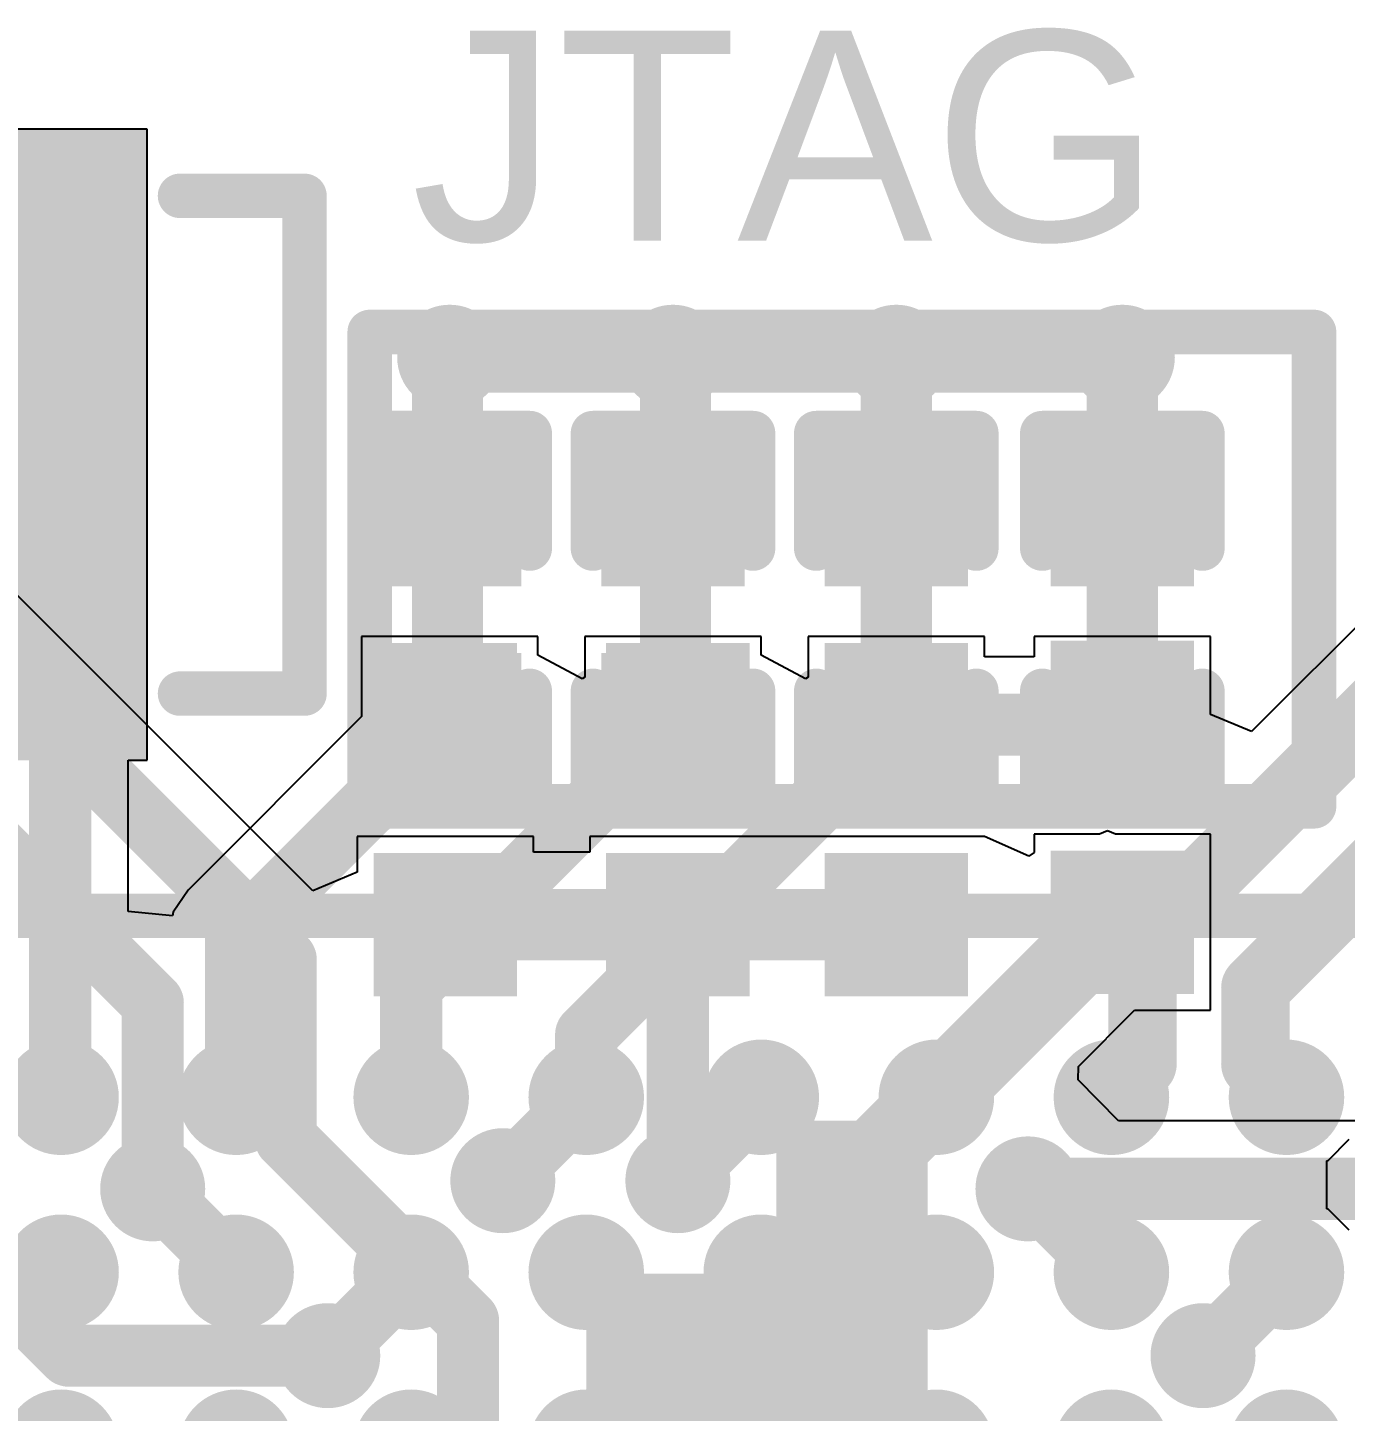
# Model space of a CAD drawing. Header units: millimetres. Extents: x -96 to 8, y -10 to 27.
# Drawn here: x -9.88 to -6.116, y 18.015 to 21.969 of the extents above; entities that cross this region are included whole.
import ezdxf

# ---------------------------------------------------------------- set-up
doc = ezdxf.new("R2010")
doc.units = ezdxf.units.MM
for name, color, linetype in [('BottomLayer', 5, 'Continuous'), ('BottomPaste', 16, 'Continuous'), ('BottomSolder', 6, 'Continuous'), ('TopLayer', 1, 'Continuous'), ('TopOverlay', 2, 'Continuous'), ('TopPaste', 8, 'Continuous'), ('TopSolder', 216, 'Continuous'), ('ViaHoleLayer', 16, 'Continuous')]:
    doc.layers.add(name, color=color, linetype=linetype)
doc.styles.add('Arial', font='', dxfattribs={"height": 0.2})
doc.styles.get('Arial').set_extended_font_data('Arial')

# ---------------------------------------------------------------- blocks, each defined once
blk = doc.blocks.new('SMD3213_3P_6')
at = {"layer": 'TopLayer'}
for points in [[(-1.1, 0.8), (-0.8, 0.8), (-0.8, -0.8), (-1.1, -0.8)], [(-0.15, 0.8), (0.15, 0.8), (0.15, -0.8), (-0.15, -0.8)], [(0.8, 0.8), (1.1, 0.8), (1.1, -0.8), (0.8, -0.8)]]:
    blk.add_hatch(color=1, dxfattribs=at).paths.add_polyline_path(points)
at = {"layer": 'TopPaste'}
for points in [[(-1.1, 0.8), (-0.8, 0.8), (-0.8, -0.8), (-1.1, -0.8)], [(-0.15, 0.8), (0.15, 0.8), (0.15, -0.8), (-0.15, -0.8)], [(0.8, 0.8), (1.1, 0.8), (1.1, -0.8), (0.8, -0.8)]]:
    blk.add_hatch(color=8, dxfattribs=at).paths.add_polyline_path(points)
at = {"layer": 'TopSolder'}
for points in [[(-1.2016, 0.9016), (-0.6984, 0.9016), (-0.6984, -0.9016), (-1.2016, -0.9016)], [(-0.2516, 0.9016), (0.2516, 0.9016), (0.2516, -0.9016), (-0.2516, -0.9016)], [(0.6984, 0.9016), (1.2016, 0.9016), (1.2016, -0.9016), (0.6984, -0.9016)]]:
    blk.add_hatch(color=216, dxfattribs=at).paths.add_polyline_path(points)
at = {"layer": 'TopOverlay', "const_width": 0.127}
for points in [[(-1.0922, 1.0922), (-0.9652, 0.9652)], [(-1.0922, 1.0922), (-0.8382, 1.0922)], [(-0.9652, 0.9652), (-0.8382, 1.0922)], [(-1.651, -0.7112), (-1.651, 0.7112)], [(-1.651, 0.7112), (-1.2954, 0.7112)], [(1.2954, 0.7112), (1.651, 0.7112)], [(1.651, -0.7112), (1.651, 0.7112)], [(-1.651, -0.7112), (-1.2954, -0.7112)], [(1.2954, -0.7112), (1.651, -0.7112)]]:
    blk.add_lwpolyline(points, dxfattribs=at)
at = {"layer": 'TopOverlay', "const_width": 0.0635}
for points in [[(-1.124, 1.0922, 1), (-1.0604, 1.0922, 1)], [(-1.124, 1.0922, 1), (-1.0604, 1.0922, 1)], [(-0.87, 1.0922, 1), (-0.8065, 1.0922, 1)], [(-0.87, 1.0922, 1), (-0.8065, 1.0922, 1)], [(-0.997, 0.9652, 1), (-0.9334, 0.9652, 1)], [(-0.997, 0.9652, 1), (-0.9334, 0.9652, 1)], [(-1.6827, 0.7112, 1), (-1.6193, 0.7112, 1)], [(-1.6827, 0.7112, 1), (-1.6193, 0.7112, 1)], [(-1.3272, 0.7112, 1), (-1.2636, 0.7112, 1)], [(1.2636, 0.7112, 1), (1.3272, 0.7112, 1)], [(1.6193, 0.7112, 1), (1.6827, 0.7112, 1)], [(1.6193, 0.7112, 1), (1.6827, 0.7112, 1)], [(-1.6827, -0.7112, 1), (-1.6193, -0.7112, 1)], [(-1.6827, -0.7112, 1), (-1.6193, -0.7112, 1)], [(-1.3272, -0.7112, 1), (-1.2636, -0.7112, 1)], [(1.2636, -0.7112, 1), (1.3272, -0.7112, 1)], [(1.6193, -0.7112, 1), (1.6827, -0.7112, 1)], [(1.6193, -0.7112, 1), (1.6827, -0.7112, 1)]]:
    blk.add_lwpolyline(points, format="xyb", close=True, dxfattribs=at)
blk = doc.blocks.new('82_VFBGA_8')
at = {"layer": 'TopLayer'}
h = blk.add_hatch(color=1, dxfattribs=at)
edge = h.paths.add_edge_path()
edge.add_arc((1.25, 1.25), 0.11, 0, 360)
h = blk.add_hatch(color=1, dxfattribs=at)
edge = h.paths.add_edge_path()
edge.add_arc((1.75, 1.25), 0.11, 0, 360)
h = blk.add_hatch(color=1, dxfattribs=at)
edge = h.paths.add_edge_path()
edge.add_arc((2.25, 1.25), 0.11, 0, 360)
h = blk.add_hatch(color=1, dxfattribs=at)
edge = h.paths.add_edge_path()
edge.add_arc((1.25, 0.75), 0.11, 0, 360)
h = blk.add_hatch(color=1, dxfattribs=at)
edge = h.paths.add_edge_path()
edge.add_arc((1.75, 0.75), 0.11, 0, 360)
h = blk.add_hatch(color=1, dxfattribs=at)
edge = h.paths.add_edge_path()
edge.add_arc((2.25, 0.75), 0.11, 0, 360)
h = blk.add_hatch(color=1, dxfattribs=at)
edge = h.paths.add_edge_path()
edge.add_arc((1.25, 0.25), 0.11, 0, 360)
h = blk.add_hatch(color=1, dxfattribs=at)
edge = h.paths.add_edge_path()
edge.add_arc((1.75, 0.25), 0.11, 0, 360)
h = blk.add_hatch(color=1, dxfattribs=at)
edge = h.paths.add_edge_path()
edge.add_arc((2.25, 0.25), 0.11, 0, 360)
h = blk.add_hatch(color=1, dxfattribs=at)
edge = h.paths.add_edge_path()
edge.add_arc((1.25, -0.25), 0.11, 0, 360)
h = blk.add_hatch(color=1, dxfattribs=at)
edge = h.paths.add_edge_path()
edge.add_arc((1.75, -0.25), 0.11, 0, 360)
h = blk.add_hatch(color=1, dxfattribs=at)
edge = h.paths.add_edge_path()
edge.add_arc((2.25, -0.25), 0.11, 0, 360)
h = blk.add_hatch(color=1, dxfattribs=at)
edge = h.paths.add_edge_path()
edge.add_arc((1.25, -0.75), 0.11, 0, 360)
h = blk.add_hatch(color=1, dxfattribs=at)
edge = h.paths.add_edge_path()
edge.add_arc((1.75, -0.75), 0.11, 0, 360)
h = blk.add_hatch(color=1, dxfattribs=at)
edge = h.paths.add_edge_path()
edge.add_arc((2.25, -0.75), 0.11, 0, 360)
h = blk.add_hatch(color=1, dxfattribs=at)
edge = h.paths.add_edge_path()
edge.add_arc((1.25, -1.25), 0.11, 0, 360)
h = blk.add_hatch(color=1, dxfattribs=at)
edge = h.paths.add_edge_path()
edge.add_arc((1.75, -1.25), 0.11, 0, 360)
h = blk.add_hatch(color=1, dxfattribs=at)
edge = h.paths.add_edge_path()
edge.add_arc((2.25, -1.25), 0.11, 0, 360)
h = blk.add_hatch(color=1, dxfattribs=at)
edge = h.paths.add_edge_path()
edge.add_arc((1.25, -1.75), 0.11, 0, 360)
h = blk.add_hatch(color=1, dxfattribs=at)
edge = h.paths.add_edge_path()
edge.add_arc((1.75, -1.75), 0.11, 0, 360)
h = blk.add_hatch(color=1, dxfattribs=at)
edge = h.paths.add_edge_path()
edge.add_arc((2.25, -1.75), 0.11, 0, 360)
h = blk.add_hatch(color=1, dxfattribs=at)
edge = h.paths.add_edge_path()
edge.add_arc((1.25, -2.25), 0.11, 0, 360)
h = blk.add_hatch(color=1, dxfattribs=at)
edge = h.paths.add_edge_path()
edge.add_arc((1.75, -2.25), 0.11, 0, 360)
h = blk.add_hatch(color=1, dxfattribs=at)
edge = h.paths.add_edge_path()
edge.add_arc((2.25, -2.25), 0.11, 0, 360)
at = {"layer": 'TopPaste'}
h = blk.add_hatch(color=8, dxfattribs=at)
edge = h.paths.add_edge_path()
edge.add_arc((1.25, 1.25), 0.11, 0, 360)
h = blk.add_hatch(color=8, dxfattribs=at)
edge = h.paths.add_edge_path()
edge.add_arc((1.75, 1.25), 0.11, 0, 360)
h = blk.add_hatch(color=8, dxfattribs=at)
edge = h.paths.add_edge_path()
edge.add_arc((2.25, 1.25), 0.11, 0, 360)
h = blk.add_hatch(color=8, dxfattribs=at)
edge = h.paths.add_edge_path()
edge.add_arc((1.25, 0.75), 0.11, 0, 360)
h = blk.add_hatch(color=8, dxfattribs=at)
edge = h.paths.add_edge_path()
edge.add_arc((1.75, 0.75), 0.11, 0, 360)
h = blk.add_hatch(color=8, dxfattribs=at)
edge = h.paths.add_edge_path()
edge.add_arc((2.25, 0.75), 0.11, 0, 360)
h = blk.add_hatch(color=8, dxfattribs=at)
edge = h.paths.add_edge_path()
edge.add_arc((1.25, 0.25), 0.11, 0, 360)
h = blk.add_hatch(color=8, dxfattribs=at)
edge = h.paths.add_edge_path()
edge.add_arc((1.75, 0.25), 0.11, 0, 360)
h = blk.add_hatch(color=8, dxfattribs=at)
edge = h.paths.add_edge_path()
edge.add_arc((2.25, 0.25), 0.11, 0, 360)
h = blk.add_hatch(color=8, dxfattribs=at)
edge = h.paths.add_edge_path()
edge.add_arc((1.25, -0.25), 0.11, 0, 360)
h = blk.add_hatch(color=8, dxfattribs=at)
edge = h.paths.add_edge_path()
edge.add_arc((1.75, -0.25), 0.11, 0, 360)
h = blk.add_hatch(color=8, dxfattribs=at)
edge = h.paths.add_edge_path()
edge.add_arc((2.25, -0.25), 0.11, 0, 360)
h = blk.add_hatch(color=8, dxfattribs=at)
edge = h.paths.add_edge_path()
edge.add_arc((1.25, -0.75), 0.11, 0, 360)
h = blk.add_hatch(color=8, dxfattribs=at)
edge = h.paths.add_edge_path()
edge.add_arc((1.75, -0.75), 0.11, 0, 360)
h = blk.add_hatch(color=8, dxfattribs=at)
edge = h.paths.add_edge_path()
edge.add_arc((2.25, -0.75), 0.11, 0, 360)
h = blk.add_hatch(color=8, dxfattribs=at)
edge = h.paths.add_edge_path()
edge.add_arc((1.25, -1.25), 0.11, 0, 360)
h = blk.add_hatch(color=8, dxfattribs=at)
edge = h.paths.add_edge_path()
edge.add_arc((1.75, -1.25), 0.11, 0, 360)
h = blk.add_hatch(color=8, dxfattribs=at)
edge = h.paths.add_edge_path()
edge.add_arc((2.25, -1.25), 0.11, 0, 360)
h = blk.add_hatch(color=8, dxfattribs=at)
edge = h.paths.add_edge_path()
edge.add_arc((1.25, -1.75), 0.11, 0, 360)
h = blk.add_hatch(color=8, dxfattribs=at)
edge = h.paths.add_edge_path()
edge.add_arc((1.75, -1.75), 0.11, 0, 360)
h = blk.add_hatch(color=8, dxfattribs=at)
edge = h.paths.add_edge_path()
edge.add_arc((2.25, -1.75), 0.11, 0, 360)
h = blk.add_hatch(color=8, dxfattribs=at)
edge = h.paths.add_edge_path()
edge.add_arc((1.25, -2.25), 0.11, 0, 360)
h = blk.add_hatch(color=8, dxfattribs=at)
edge = h.paths.add_edge_path()
edge.add_arc((1.75, -2.25), 0.11, 0, 360)
h = blk.add_hatch(color=8, dxfattribs=at)
edge = h.paths.add_edge_path()
edge.add_arc((2.25, -2.25), 0.11, 0, 360)
at = {"layer": 'TopSolder'}
h = blk.add_hatch(color=216, dxfattribs=at)
edge = h.paths.add_edge_path()
edge.add_arc((1.25, 1.25), 0.165, 0, 360)
h = blk.add_hatch(color=216, dxfattribs=at)
edge = h.paths.add_edge_path()
edge.add_arc((1.75, 1.25), 0.165, 0, 360)
h = blk.add_hatch(color=216, dxfattribs=at)
edge = h.paths.add_edge_path()
edge.add_arc((2.25, 1.25), 0.165, 0, 360)
h = blk.add_hatch(color=216, dxfattribs=at)
edge = h.paths.add_edge_path()
edge.add_arc((1.25, 0.75), 0.165, 0, 360)
h = blk.add_hatch(color=216, dxfattribs=at)
edge = h.paths.add_edge_path()
edge.add_arc((1.75, 0.75), 0.165, 0, 360)
h = blk.add_hatch(color=216, dxfattribs=at)
edge = h.paths.add_edge_path()
edge.add_arc((2.25, 0.75), 0.165, 0, 360)
h = blk.add_hatch(color=216, dxfattribs=at)
edge = h.paths.add_edge_path()
edge.add_arc((1.25, 0.25), 0.165, 0, 360)
h = blk.add_hatch(color=216, dxfattribs=at)
edge = h.paths.add_edge_path()
edge.add_arc((1.75, 0.25), 0.165, 0, 360)
h = blk.add_hatch(color=216, dxfattribs=at)
edge = h.paths.add_edge_path()
edge.add_arc((2.25, 0.25), 0.165, 0, 360)
h = blk.add_hatch(color=216, dxfattribs=at)
edge = h.paths.add_edge_path()
edge.add_arc((1.25, -0.25), 0.165, 0, 360)
h = blk.add_hatch(color=216, dxfattribs=at)
edge = h.paths.add_edge_path()
edge.add_arc((1.75, -0.25), 0.165, 0, 360)
h = blk.add_hatch(color=216, dxfattribs=at)
edge = h.paths.add_edge_path()
edge.add_arc((2.25, -0.25), 0.165, 0, 360)
h = blk.add_hatch(color=216, dxfattribs=at)
edge = h.paths.add_edge_path()
edge.add_arc((1.25, -0.75), 0.165, 0, 360)
h = blk.add_hatch(color=216, dxfattribs=at)
edge = h.paths.add_edge_path()
edge.add_arc((1.75, -0.75), 0.165, 0, 360)
h = blk.add_hatch(color=216, dxfattribs=at)
edge = h.paths.add_edge_path()
edge.add_arc((2.25, -0.75), 0.165, 0, 360)
h = blk.add_hatch(color=216, dxfattribs=at)
edge = h.paths.add_edge_path()
edge.add_arc((1.25, -1.25), 0.165, 0, 360)
h = blk.add_hatch(color=216, dxfattribs=at)
edge = h.paths.add_edge_path()
edge.add_arc((1.75, -1.25), 0.165, 0, 360)
h = blk.add_hatch(color=216, dxfattribs=at)
edge = h.paths.add_edge_path()
edge.add_arc((2.25, -1.25), 0.165, 0, 360)
h = blk.add_hatch(color=216, dxfattribs=at)
edge = h.paths.add_edge_path()
edge.add_arc((1.25, -1.75), 0.165, 0, 360)
h = blk.add_hatch(color=216, dxfattribs=at)
edge = h.paths.add_edge_path()
edge.add_arc((1.75, -1.75), 0.165, 0, 360)
h = blk.add_hatch(color=216, dxfattribs=at)
edge = h.paths.add_edge_path()
edge.add_arc((2.25, -1.75), 0.165, 0, 360)
h = blk.add_hatch(color=216, dxfattribs=at)
edge = h.paths.add_edge_path()
edge.add_arc((1.25, -2.25), 0.165, 0, 360)
h = blk.add_hatch(color=216, dxfattribs=at)
edge = h.paths.add_edge_path()
edge.add_arc((1.75, -2.25), 0.165, 0, 360)
h = blk.add_hatch(color=216, dxfattribs=at)
edge = h.paths.add_edge_path()
edge.add_arc((2.25, -2.25), 0.165, 0, 360)
at = {"layer": 'TopOverlay', "const_width": 0.127}
blk.add_lwpolyline([(2.7686, 2.8067), (2.7686, -2.794)], dxfattribs=at)
blk = doc.blocks.new('C___0201_B_68')
at = {"layer": 'BottomLayer'}
for points in [[(-0.45, 0.15), (-0.15, 0.15), (-0.15, -0.15), (-0.45, -0.15)], [(0.15, 0.15), (0.45, 0.15), (0.45, -0.15), (0.15, -0.15)]]:
    blk.add_hatch(color=5, dxfattribs=at).paths.add_polyline_path(points)
at = {"layer": 'BottomPaste'}
for points in [[(-0.45, 0.15), (-0.15, 0.15), (-0.15, -0.15), (-0.45, -0.15)], [(0.15, 0.15), (0.45, 0.15), (0.45, -0.15), (0.15, -0.15)]]:
    blk.add_hatch(color=16, dxfattribs=at).paths.add_polyline_path(points)
at = {"layer": 'BottomSolder'}
for points in [[(-0.505, 0.205), (-0.095, 0.205), (-0.095, -0.205), (-0.505, -0.205)], [(0.095, 0.205), (0.505, 0.205), (0.505, -0.205), (0.095, -0.205)]]:
    blk.add_hatch(color=6, dxfattribs=at).paths.add_polyline_path(points)
blk = doc.blocks.new('C___0201_71')
at = {"layer": 'TopLayer'}
for points in [[(-0.45, 0.15), (-0.15, 0.15), (-0.15, -0.15), (-0.45, -0.15)], [(0.15, 0.15), (0.45, 0.15), (0.45, -0.15), (0.15, -0.15)]]:
    blk.add_hatch(color=1, dxfattribs=at).paths.add_polyline_path(points)
at = {"layer": 'TopPaste'}
for points in [[(-0.45, 0.15), (-0.15, 0.15), (-0.15, -0.15), (-0.45, -0.15)], [(0.15, 0.15), (0.45, 0.15), (0.45, -0.15), (0.15, -0.15)]]:
    blk.add_hatch(color=8, dxfattribs=at).paths.add_polyline_path(points)
at = {"layer": 'TopSolder'}
for points in [[(-0.505, 0.205), (-0.095, 0.205), (-0.095, -0.205), (-0.505, -0.205)], [(0.095, 0.205), (0.505, 0.205), (0.505, -0.205), (0.095, -0.205)]]:
    blk.add_hatch(color=216, dxfattribs=at).paths.add_polyline_path(points)
at = {"layer": 'TopOverlay', "const_width": 0.127}
for points in [[(-0.5334, 0.2286), (-0.2032, 0.2286)], [(-0.5334, 0.2286), (-0.5334, -0.2286)], [(0.2032, 0.2286), (0.5334, 0.2286)], [(0.5334, 0.2286), (0.5334, -0.2286)], [(-0.5334, -0.2286), (-0.2032, -0.2286)], [(0.2032, -0.2286), (0.5334, -0.2286)]]:
    blk.add_lwpolyline(points, dxfattribs=at)
at = {"layer": 'TopOverlay', "const_width": 0.0635}
for points in [[(-0.5651, 0.2286, 1), (-0.5016, 0.2286, 1)], [(-0.5651, 0.2286, 1), (-0.5016, 0.2286, 1)], [(-0.2349, 0.2286, 1), (-0.1714, 0.2286, 1)], [(0.1714, 0.2286, 1), (0.2349, 0.2286, 1)], [(0.5016, 0.2286, 1), (0.5651, 0.2286, 1)], [(0.5016, 0.2286, 1), (0.5651, 0.2286, 1)], [(-0.5651, -0.2286, 1), (-0.5016, -0.2286, 1)], [(-0.5651, -0.2286, 1), (-0.5016, -0.2286, 1)], [(-0.2349, -0.2286, 1), (-0.1714, -0.2286, 1)], [(0.1714, -0.2286, 1), (0.2349, -0.2286, 1)], [(0.5016, -0.2286, 1), (0.5651, -0.2286, 1)], [(0.5016, -0.2286, 1), (0.5651, -0.2286, 1)]]:
    blk.add_lwpolyline(points, format="xyb", close=True, dxfattribs=at)
blk = doc.blocks.new('C___0201_72')
at = {"layer": 'TopLayer'}
for points in [[(-0.45, 0.15), (-0.15, 0.15), (-0.15, -0.15), (-0.45, -0.15)], [(0.15, 0.15), (0.45, 0.15), (0.45, -0.15), (0.15, -0.15)]]:
    blk.add_hatch(color=1, dxfattribs=at).paths.add_polyline_path(points)
at = {"layer": 'TopPaste'}
for points in [[(-0.45, 0.15), (-0.15, 0.15), (-0.15, -0.15), (-0.45, -0.15)], [(0.15, 0.15), (0.45, 0.15), (0.45, -0.15), (0.15, -0.15)]]:
    blk.add_hatch(color=8, dxfattribs=at).paths.add_polyline_path(points)
at = {"layer": 'TopSolder'}
for points in [[(-0.505, 0.205), (-0.095, 0.205), (-0.095, -0.205), (-0.505, -0.205)], [(0.095, 0.205), (0.505, 0.205), (0.505, -0.205), (0.095, -0.205)]]:
    blk.add_hatch(color=216, dxfattribs=at).paths.add_polyline_path(points)
at = {"layer": 'TopOverlay', "const_width": 0.127}
for points in [[(-0.5334, 0.2286), (-0.2032, 0.2286)], [(-0.5334, 0.2286), (-0.5334, -0.2286)], [(0.2032, 0.2286), (0.5334, 0.2286)], [(0.5334, 0.2286), (0.5334, -0.2286)], [(-0.5334, -0.2286), (-0.2032, -0.2286)], [(0.2032, -0.2286), (0.5334, -0.2286)]]:
    blk.add_lwpolyline(points, dxfattribs=at)
at = {"layer": 'TopOverlay', "const_width": 0.0635}
for points in [[(-0.5651, 0.2286, 1), (-0.5016, 0.2286, 1)], [(-0.5651, 0.2286, 1), (-0.5016, 0.2286, 1)], [(-0.2349, 0.2286, 1), (-0.1714, 0.2286, 1)], [(0.1714, 0.2286, 1), (0.2349, 0.2286, 1)], [(0.5016, 0.2286, 1), (0.5651, 0.2286, 1)], [(0.5016, 0.2286, 1), (0.5651, 0.2286, 1)], [(-0.5651, -0.2286, 1), (-0.5016, -0.2286, 1)], [(-0.5651, -0.2286, 1), (-0.5016, -0.2286, 1)], [(-0.2349, -0.2286, 1), (-0.1714, -0.2286, 1)], [(0.1714, -0.2286, 1), (0.2349, -0.2286, 1)], [(0.5016, -0.2286, 1), (0.5651, -0.2286, 1)], [(0.5016, -0.2286, 1), (0.5651, -0.2286, 1)]]:
    blk.add_lwpolyline(points, format="xyb", close=True, dxfattribs=at)
blk = doc.blocks.new('C___0201_77')
at = {"layer": 'TopLayer'}
for points in [[(-0.45, 0.15), (-0.15, 0.15), (-0.15, -0.15), (-0.45, -0.15)], [(0.15, 0.15), (0.45, 0.15), (0.45, -0.15), (0.15, -0.15)]]:
    blk.add_hatch(color=1, dxfattribs=at).paths.add_polyline_path(points)
at = {"layer": 'TopPaste'}
for points in [[(-0.45, 0.15), (-0.15, 0.15), (-0.15, -0.15), (-0.45, -0.15)], [(0.15, 0.15), (0.45, 0.15), (0.45, -0.15), (0.15, -0.15)]]:
    blk.add_hatch(color=8, dxfattribs=at).paths.add_polyline_path(points)
at = {"layer": 'TopSolder'}
for points in [[(-0.505, 0.205), (-0.095, 0.205), (-0.095, -0.205), (-0.505, -0.205)], [(0.095, 0.205), (0.505, 0.205), (0.505, -0.205), (0.095, -0.205)]]:
    blk.add_hatch(color=216, dxfattribs=at).paths.add_polyline_path(points)
at = {"layer": 'TopOverlay', "const_width": 0.127}
for points in [[(-0.2032, 0.2286), (-0.5334, 0.2286)], [(-0.5334, -0.2286), (-0.5334, 0.2286)], [(0.5334, 0.2286), (0.2032, 0.2286)], [(0.5334, -0.2286), (0.5334, 0.2286)], [(-0.2032, -0.2286), (-0.5334, -0.2286)], [(0.5334, -0.2286), (0.2032, -0.2286)]]:
    blk.add_lwpolyline(points, dxfattribs=at)
at = {"layer": 'TopOverlay', "const_width": 0.0635}
for points in [[(-0.5651, 0.2286, 1), (-0.5016, 0.2286, 1)], [(-0.5651, 0.2286, 1), (-0.5016, 0.2286, 1)], [(-0.2349, 0.2286, 1), (-0.1714, 0.2286, 1)], [(0.1714, 0.2286, 1), (0.2349, 0.2286, 1)], [(0.5016, 0.2286, 1), (0.5651, 0.2286, 1)], [(0.5016, 0.2286, 1), (0.5651, 0.2286, 1)], [(-0.5651, -0.2286, 1), (-0.5016, -0.2286, 1)], [(-0.5651, -0.2286, 1), (-0.5016, -0.2286, 1)], [(-0.2349, -0.2286, 1), (-0.1714, -0.2286, 1)], [(0.1714, -0.2286, 1), (0.2349, -0.2286, 1)], [(0.5016, -0.2286, 1), (0.5651, -0.2286, 1)], [(0.5016, -0.2286, 1), (0.5651, -0.2286, 1)]]:
    blk.add_lwpolyline(points, format="xyb", close=True, dxfattribs=at)
blk = doc.blocks.new('C___0201_B_79')
at = {"layer": 'BottomLayer'}
for points in [[(-0.45, 0.15), (-0.15, 0.15), (-0.15, -0.15), (-0.45, -0.15)], [(0.15, 0.15), (0.45, 0.15), (0.45, -0.15), (0.15, -0.15)]]:
    blk.add_hatch(color=5, dxfattribs=at).paths.add_polyline_path(points)
at = {"layer": 'BottomPaste'}
for points in [[(-0.45, 0.15), (-0.15, 0.15), (-0.15, -0.15), (-0.45, -0.15)], [(0.15, 0.15), (0.45, 0.15), (0.45, -0.15), (0.15, -0.15)]]:
    blk.add_hatch(color=16, dxfattribs=at).paths.add_polyline_path(points)
at = {"layer": 'BottomSolder'}
for points in [[(-0.505, 0.205), (-0.095, 0.205), (-0.095, -0.205), (-0.505, -0.205)], [(0.095, 0.205), (0.505, 0.205), (0.505, -0.205), (0.095, -0.205)]]:
    blk.add_hatch(color=6, dxfattribs=at).paths.add_polyline_path(points)
blk = doc.blocks.new('C___0201_80')
at = {"layer": 'TopLayer'}
for points in [[(-0.45, 0.15), (-0.15, 0.15), (-0.15, -0.15), (-0.45, -0.15)], [(0.15, 0.15), (0.45, 0.15), (0.45, -0.15), (0.15, -0.15)]]:
    blk.add_hatch(color=1, dxfattribs=at).paths.add_polyline_path(points)
at = {"layer": 'TopPaste'}
for points in [[(-0.45, 0.15), (-0.15, 0.15), (-0.15, -0.15), (-0.45, -0.15)], [(0.15, 0.15), (0.45, 0.15), (0.45, -0.15), (0.15, -0.15)]]:
    blk.add_hatch(color=8, dxfattribs=at).paths.add_polyline_path(points)
at = {"layer": 'TopSolder'}
for points in [[(-0.505, 0.205), (-0.095, 0.205), (-0.095, -0.205), (-0.505, -0.205)], [(0.095, 0.205), (0.505, 0.205), (0.505, -0.205), (0.095, -0.205)]]:
    blk.add_hatch(color=216, dxfattribs=at).paths.add_polyline_path(points)
at = {"layer": 'TopOverlay', "const_width": 0.127}
for points in [[(-0.2032, 0.2286), (-0.5334, 0.2286)], [(-0.5334, -0.2286), (-0.5334, 0.2286)], [(0.5334, 0.2286), (0.2032, 0.2286)], [(0.5334, -0.2286), (0.5334, 0.2286)], [(-0.2032, -0.2286), (-0.5334, -0.2286)], [(0.5334, -0.2286), (0.2032, -0.2286)]]:
    blk.add_lwpolyline(points, dxfattribs=at)
at = {"layer": 'TopOverlay', "const_width": 0.0635}
for points in [[(-0.5651, 0.2286, 1), (-0.5016, 0.2286, 1)], [(-0.5651, 0.2286, 1), (-0.5016, 0.2286, 1)], [(-0.2349, 0.2286, 1), (-0.1714, 0.2286, 1)], [(0.1714, 0.2286, 1), (0.2349, 0.2286, 1)], [(0.5016, 0.2286, 1), (0.5651, 0.2286, 1)], [(0.5016, 0.2286, 1), (0.5651, 0.2286, 1)], [(-0.5651, -0.2286, 1), (-0.5016, -0.2286, 1)], [(-0.5651, -0.2286, 1), (-0.5016, -0.2286, 1)], [(-0.2349, -0.2286, 1), (-0.1714, -0.2286, 1)], [(0.1714, -0.2286, 1), (0.2349, -0.2286, 1)], [(0.5016, -0.2286, 1), (0.5651, -0.2286, 1)], [(0.5016, -0.2286, 1), (0.5651, -0.2286, 1)]]:
    blk.add_lwpolyline(points, format="xyb", close=True, dxfattribs=at)
blk = doc.blocks.new('C___0201_B_81')
at = {"layer": 'BottomLayer'}
for points in [[(-0.45, 0.15), (-0.15, 0.15), (-0.15, -0.15), (-0.45, -0.15)], [(0.15, 0.15), (0.45, 0.15), (0.45, -0.15), (0.15, -0.15)]]:
    blk.add_hatch(color=5, dxfattribs=at).paths.add_polyline_path(points)
at = {"layer": 'BottomPaste'}
for points in [[(-0.45, 0.15), (-0.15, 0.15), (-0.15, -0.15), (-0.45, -0.15)], [(0.15, 0.15), (0.45, 0.15), (0.45, -0.15), (0.15, -0.15)]]:
    blk.add_hatch(color=16, dxfattribs=at).paths.add_polyline_path(points)
at = {"layer": 'BottomSolder'}
for points in [[(-0.505, 0.205), (-0.095, 0.205), (-0.095, -0.205), (-0.505, -0.205)], [(0.095, 0.205), (0.505, 0.205), (0.505, -0.205), (0.095, -0.205)]]:
    blk.add_hatch(color=6, dxfattribs=at).paths.add_polyline_path(points)
blk = doc.blocks.new('C___0201_B_84')
at = {"layer": 'BottomLayer'}
for points in [[(-0.45, 0.15), (-0.15, 0.15), (-0.15, -0.15), (-0.45, -0.15)], [(0.15, 0.15), (0.45, 0.15), (0.45, -0.15), (0.15, -0.15)]]:
    blk.add_hatch(color=5, dxfattribs=at).paths.add_polyline_path(points)
at = {"layer": 'BottomPaste'}
for points in [[(-0.45, 0.15), (-0.15, 0.15), (-0.15, -0.15), (-0.45, -0.15)], [(0.15, 0.15), (0.45, 0.15), (0.45, -0.15), (0.15, -0.15)]]:
    blk.add_hatch(color=16, dxfattribs=at).paths.add_polyline_path(points)
at = {"layer": 'BottomSolder'}
for points in [[(-0.505, 0.205), (-0.095, 0.205), (-0.095, -0.205), (-0.505, -0.205)], [(0.095, 0.205), (0.505, 0.205), (0.505, -0.205), (0.095, -0.205)]]:
    blk.add_hatch(color=6, dxfattribs=at).paths.add_polyline_path(points)

msp = doc.modelspace()

# ---------------------------------------------------------------- hatches: boundary and pattern name
at = {"layer": 'BottomLayer'}
h = msp.add_hatch(color=5, dxfattribs=at)
edge = h.paths.add_edge_path()
edge.add_arc((-8.6744, 21.0272), 0.15, 0, 360)
h = msp.add_hatch(color=5, dxfattribs=at)
edge = h.paths.add_edge_path()
edge.add_arc((-8.0366, 21.0272), 0.15, 0, 360)
h = msp.add_hatch(color=5, dxfattribs=at)
edge = h.paths.add_edge_path()
edge.add_arc((-7.3988, 21.0272), 0.15, 0, 360)
h = msp.add_hatch(color=5, dxfattribs=at)
edge = h.paths.add_edge_path()
edge.add_arc((-6.7532, 21.0272), 0.15, 0, 360)
for points in [[(-6.6336, 19.4015), (-6.7957, 19.5636), (-7.6759, 18.6833), (-7.5138, 18.5212)], [(-7.7416, 17.9566), (-7.3094, 17.9566), (-7.3094, 18.8453), (-7.7416, 18.8453)], [(-8.2846, 17.9566), (-7.3094, 17.9566), (-7.3094, 18.4083), (-8.2846, 18.4083)], [(-8.2846, 16.9873), (-7.8077, 16.9873), (-7.8077, 18.4083), (-8.2846, 18.4083)]]:
    msp.add_hatch(color=5, dxfattribs=at).paths.add_polyline_path(points)
h = msp.add_hatch(color=5, dxfattribs=at)
edge = h.paths.add_edge_path()
edge.add_arc((-8.5227, 18.6741), 0.15, 0, 360)
h = msp.add_hatch(color=5, dxfattribs=at)
edge = h.paths.add_edge_path()
edge.add_arc((-8.0227, 18.6741), 0.15, 0, 360)
h = msp.add_hatch(color=5, dxfattribs=at)
edge = h.paths.add_edge_path()
edge.add_arc((-7.5227, 18.6741), 0.15, 0, 360)
h = msp.add_hatch(color=5, dxfattribs=at)
edge = h.paths.add_edge_path()
edge.add_arc((-9.5227, 18.6507), 0.15, 0, 360)
h = msp.add_hatch(color=5, dxfattribs=at)
edge = h.paths.add_edge_path()
edge.add_arc((-7.0227, 18.6507), 0.15, 0, 360)
h = msp.add_hatch(color=5, dxfattribs=at)
edge = h.paths.add_edge_path()
edge.add_arc((-9.0227, 18.1741), 0.15, 0, 360)
h = msp.add_hatch(color=5, dxfattribs=at)
edge = h.paths.add_edge_path()
edge.add_arc((-6.5227, 18.1741), 0.15, 0, 360)
at = {"layer": 'TopLayer'}
h = msp.add_hatch(color=1, dxfattribs=at)
edge = h.paths.add_edge_path()
edge.add_arc((-8.6744, 21.0272), 0.15, 0, 360)
h = msp.add_hatch(color=1, dxfattribs=at)
edge = h.paths.add_edge_path()
edge.add_arc((-8.0366, 21.0272), 0.15, 0, 360)
h = msp.add_hatch(color=1, dxfattribs=at)
edge = h.paths.add_edge_path()
edge.add_arc((-7.3988, 21.0272), 0.15, 0, 360)
h = msp.add_hatch(color=1, dxfattribs=at)
edge = h.paths.add_edge_path()
edge.add_arc((-6.7532, 21.0272), 0.15, 0, 360)
h = msp.add_hatch(color=1, dxfattribs=at)
edge = h.paths.add_edge_path()
edge.add_arc((-8.5227, 18.6741), 0.15, 0, 360)
h = msp.add_hatch(color=1, dxfattribs=at)
edge = h.paths.add_edge_path()
edge.add_arc((-8.0227, 18.6741), 0.15, 0, 360)
h = msp.add_hatch(color=1, dxfattribs=at)
edge = h.paths.add_edge_path()
edge.add_arc((-7.5227, 18.6741), 0.15, 0, 360)
h = msp.add_hatch(color=1, dxfattribs=at)
edge = h.paths.add_edge_path()
edge.add_arc((-9.5227, 18.6507), 0.15, 0, 360)
h = msp.add_hatch(color=1, dxfattribs=at)
edge = h.paths.add_edge_path()
edge.add_arc((-7.0227, 18.6507), 0.15, 0, 360)
h = msp.add_hatch(color=1, dxfattribs=at)
edge = h.paths.add_edge_path()
edge.add_arc((-9.0227, 18.1741), 0.15, 0, 360)
h = msp.add_hatch(color=1, dxfattribs=at)
edge = h.paths.add_edge_path()
edge.add_arc((-6.5227, 18.1741), 0.15, 0, 360)
at = {"layer": 'ViaHoleLayer'}
h = msp.add_hatch(color=16, dxfattribs=at)
edge = h.paths.add_edge_path()
edge.add_arc((-8.6744, 21.0272), 0.075, 0, 360)
h = msp.add_hatch(color=16, dxfattribs=at)
edge = h.paths.add_edge_path()
edge.add_arc((-8.0366, 21.0272), 0.075, 0, 360)
h = msp.add_hatch(color=16, dxfattribs=at)
edge = h.paths.add_edge_path()
edge.add_arc((-7.3988, 21.0272), 0.075, 0, 360)
h = msp.add_hatch(color=16, dxfattribs=at)
edge = h.paths.add_edge_path()
edge.add_arc((-6.7532, 21.0272), 0.075, 0, 360)
h = msp.add_hatch(color=16, dxfattribs=at)
edge = h.paths.add_edge_path()
edge.add_arc((-8.5227, 18.6741), 0.075, 0, 360)
h = msp.add_hatch(color=16, dxfattribs=at)
edge = h.paths.add_edge_path()
edge.add_arc((-8.0227, 18.6741), 0.075, 0, 360)
h = msp.add_hatch(color=16, dxfattribs=at)
edge = h.paths.add_edge_path()
edge.add_arc((-7.5227, 18.6741), 0.075, 0, 360)
h = msp.add_hatch(color=16, dxfattribs=at)
edge = h.paths.add_edge_path()
edge.add_arc((-9.5227, 18.6507), 0.075, 0, 360)
h = msp.add_hatch(color=16, dxfattribs=at)
edge = h.paths.add_edge_path()
edge.add_arc((-7.0227, 18.6507), 0.075, 0, 360)
h = msp.add_hatch(color=16, dxfattribs=at)
edge = h.paths.add_edge_path()
edge.add_arc((-9.0227, 18.1741), 0.075, 0, 360)
h = msp.add_hatch(color=16, dxfattribs=at)
edge = h.paths.add_edge_path()
edge.add_arc((-6.5227, 18.1741), 0.075, 0, 360)

# ---------------------------------------------------------------- linework, layer by layer
at = {"layer": 'BottomLayer'}
for p, q in [((-9.0654, 19.5027), (-9.9913, 20.4286)), ((-8.4352, 19.6572), (-8.9384, 19.6572)), ((-8.9384, 19.6572), (-8.9384, 19.5553)), ((-8.4352, 19.6128), (-8.4352, 19.6572)), ((-7.7711, 19.6572), (-8.2743, 19.6572)), ((-8.2743, 19.6572), (-8.2743, 19.6128)), ((-7.6504, 19.6572), (-7.7711, 19.6572)), ((-7.7711, 19.6572), (-7.7711, 19.6572)), ((-7.1472, 19.6572), (-7.6504, 19.6572)), ((-7.6504, 19.6572), (-7.6504, 19.6572)), ((-7.0202, 19.6017), (-7.1472, 19.6572)), ((-7.1472, 19.6572), (-7.1472, 19.6572)), ((-6.8183, 19.6642), (-7.0048, 19.6642)), ((-7.0048, 19.6642), (-7.0048, 19.612)), ((-6.7957, 19.6735), (-6.8183, 19.6642)), ((-6.773, 19.6642), (-6.7957, 19.6735)), ((-6.5016, 19.6642), (-6.773, 19.6642)), ((-6.5016, 19.161), (-6.5016, 19.6642)), ((-8.2743, 19.6128), (-8.4352, 19.6128)), ((-7.0048, 19.612), (-7.0202, 19.6017)), ((-8.9384, 19.5553), (-9.0654, 19.5027)), ((-6.8787, 19.0008), (-6.7185, 19.161)), ((-6.7185, 19.161), (-6.5016, 19.161)), ((-6.8791, 18.9619), (-6.8787, 19.0008)), ((-6.7643, 18.8449), (-6.8791, 18.9619)), ((-5.6564, 18.8449), (-6.7643, 18.8449))]:
    msp.add_line(p, q, dxfattribs=at)
for points, const_width in [([(-8.6806, 20.0118), (-8.6806, 21.021)], 0.2032), ([(-8.6744, 21.0272), (-8.0366, 21.0272)], 0.2032), ([(-8.6806, 21.021), (-8.6744, 21.0272)], 0.1778), ([(-8.0366, 21.0272), (-7.3988, 21.0272)], 0.2032), ([(-8.0296, 20.0126), (-8.0296, 21.0203)], 0.2032), ([(-8.0366, 21.0272), (-8.0296, 21.0203)], 0.1778), ([(-7.3988, 20.0056), (-7.3988, 21.0272)], 0.2032), ([(-7.3988, 21.0272), (-6.7532, 21.0272)], 0.2032), ([(-6.7532, 20.0126), (-6.7532, 21.0272)], 0.2032), ([(-10.1287, 20.2913), (-9.1429, 19.3055)], 0.1778), ([(-8.6868, 20.0056), (-8.6806, 20.0118)], 0.1778), ([(-8.0296, 20.0126), (-8.0227, 20.0056)], 0.1778), ([(-10.2756, 19.9353), (-9.5227, 19.1824)], 0.1778), ([(-8.6868, 19.4056), (-8.0227, 19.4056)], 0.2032), ([(-8.0227, 19.4056), (-7.3988, 19.4056)], 0.2032), ([(-8.0227, 18.6741), (-8.0227, 19.4056)], 0.1778), ([(-6.8143, 19.3515), (-6.7532, 19.4126)], 0.1778), ([(-6.8455, 19.3515), (-6.8143, 19.3515)], 0.1778), ([(-9.1429, 18.7943), (-9.1429, 19.3055)], 0.1778), ([(-9.5227, 18.6507), (-9.5227, 19.1824)], 0.1778), ([(-9.1429, 18.7943), (-8.622, 18.2735)], 0.1778), ([(-7.0227, 18.6507), (-5.576, 18.6507)], 0.1778), ([(-10.0247, 18.4369), (-9.7619, 18.1741)], 0.1778), ([(-8.622, 17.8248), (-8.622, 18.2735)], 0.1778), ([(-9.7619, 18.1741), (-9.0227, 18.1741)], 0.1778), ([(-8.0214, 17.6754), (-8.0214, 18.1754)], 0.1778)]:
    msp.add_lwpolyline(points, dxfattribs=dict(at, const_width=const_width))
for points, const_width in [([(-8.7314, 21.021, 1), (-8.6298, 21.021, 1)], 0.1016), ([(-8.7252, 21.0272, 1), (-8.6236, 21.0272, 1)], 0.1016), ([(-8.7188, 21.0272, 1), (-8.6299, 21.0272, 1)], 0.0889), ([(-8.0874, 21.0272, 1), (-7.9858, 21.0272, 1)], 0.1016), ([(-8.0874, 21.0272, 1), (-7.9858, 21.0272, 1)], 0.1016), ([(-8.0804, 21.0203, 1), (-7.9788, 21.0203, 1)], 0.1016), ([(-8.081, 21.0272, 1), (-7.9921, 21.0272, 1)], 0.0889), ([(-7.4496, 21.0272, 1), (-7.348, 21.0272, 1)], 0.1016), ([(-7.4496, 21.0272, 1), (-7.348, 21.0272, 1)], 0.1016), ([(-7.4496, 21.0272, 1), (-7.348, 21.0272, 1)], 0.1016), ([(-6.804, 21.0272, 1), (-6.7024, 21.0272, 1)], 0.1016), ([(-6.804, 21.0272, 1), (-6.7024, 21.0272, 1)], 0.1016), ([(-8.725, 21.021, 1), (-8.6361, 21.021, 1)], 0.0889), ([(-8.0741, 21.0203, 1), (-7.9852, 21.0203, 1)], 0.0889), ([(-8.7314, 20.0118, 1), (-8.6298, 20.0118, 1)], 0.1016), ([(-8.7312, 20.0056, 1), (-8.6423, 20.0056, 1)], 0.0889), ([(-8.725, 20.0118, 1), (-8.6361, 20.0118, 1)], 0.0889), ([(-8.0804, 20.0126, 1), (-7.9788, 20.0126, 1)], 0.1016), ([(-8.0741, 20.0126, 1), (-7.9852, 20.0126, 1)], 0.0889), ([(-8.0671, 20.0056, 1), (-7.9782, 20.0056, 1)], 0.0889), ([(-7.4496, 20.0056, 1), (-7.348, 20.0056, 1)], 0.1016), ([(-6.804, 20.0126, 1), (-6.7024, 20.0126, 1)], 0.1016), ([(-8.7376, 19.4056, 1), (-8.636, 19.4056, 1)], 0.1016), ([(-8.0735, 19.4056, 1), (-7.9719, 19.4056, 1)], 0.1016), ([(-8.0735, 19.4056, 1), (-7.9719, 19.4056, 1)], 0.1016), ([(-8.0671, 19.4056, 1), (-7.9782, 19.4056, 1)], 0.0889), ([(-7.4496, 19.4056, 1), (-7.348, 19.4056, 1)], 0.1016), ([(-6.7976, 19.4126, 1), (-6.7087, 19.4126, 1)], 0.0889), ([(-6.8899, 19.3515, 1), (-6.801, 19.3515, 1)], 0.0889), ([(-6.8587, 19.3515, 1), (-6.7698, 19.3515, 1)], 0.0889), ([(-6.8587, 19.3515, 1), (-6.7698, 19.3515, 1)], 0.0889), ([(-9.1873, 19.3055, 1), (-9.0984, 19.3055, 1)], 0.0889), ([(-9.1873, 19.3055, 1), (-9.0984, 19.3055, 1)], 0.0889), ([(-9.5671, 19.1824, 1), (-9.4782, 19.1824, 1)], 0.0889), ([(-9.5671, 19.1824, 1), (-9.4782, 19.1824, 1)], 0.0889), ([(-9.1873, 18.7943, 1), (-9.0984, 18.7943, 1)], 0.0889), ([(-9.1873, 18.7943, 1), (-9.0984, 18.7943, 1)], 0.0889), ([(-8.0671, 18.6741, 1), (-7.9782, 18.6741, 1)], 0.0889), ([(-9.5671, 18.6507, 1), (-9.4782, 18.6507, 1)], 0.0889), ([(-7.0671, 18.6507, 1), (-6.9782, 18.6507, 1)], 0.0889), ([(-8.6665, 18.2735, 1), (-8.5776, 18.2735, 1)], 0.0889), ([(-8.6665, 18.2735, 1), (-8.5776, 18.2735, 1)], 0.0889), ([(-9.8064, 18.1741, 1), (-9.7175, 18.1741, 1)], 0.0889), ([(-9.8064, 18.1741, 1), (-9.7175, 18.1741, 1)], 0.0889), ([(-9.0671, 18.1741, 1), (-8.9782, 18.1741, 1)], 0.0889), ([(-8.0658, 18.1754, 1), (-7.9769, 18.1754, 1)], 0.0889)]:
    msp.add_lwpolyline(points, format="xyb", close=True, dxfattribs=dict(at, const_width=const_width))
at = {"layer": 'TopLayer'}
for p, q in [((-9.5384, 21.6788), (-10.0416, 21.6788)), ((-9.5384, 19.8756), (-9.5384, 21.6788)), ((-5.9743, 20.3672), (-6.3842, 19.9573)), ((-8.4228, 20.2288), (-8.926, 20.2288)), ((-8.926, 20.2288), (-8.926, 20.0003)), ((-8.4228, 20.1761), (-8.4228, 20.2288)), ((-7.785, 20.2288), (-8.2882, 20.2288)), ((-8.2882, 20.2288), (-8.2882, 20.1133)), ((-7.785, 20.1761), (-7.785, 20.2288)), ((-7.1472, 20.2288), (-7.6504, 20.2288)), ((-7.6504, 20.2288), (-7.6504, 20.1133)), ((-7.1472, 20.1714), (-7.1472, 20.2288)), ((-6.5016, 20.2288), (-7.0048, 20.2288)), ((-7.0048, 20.2288), (-7.0048, 20.1714)), ((-6.5016, 20.0059), (-6.5016, 20.2288)), ((-8.2958, 20.1082), (-8.4228, 20.1761)), ((-7.658, 20.1082), (-7.785, 20.1761)), ((-7.0048, 20.1714), (-7.1472, 20.1714)), ((-8.2882, 20.1133), (-8.2958, 20.1082)), ((-7.6504, 20.1133), (-7.658, 20.1082)), ((-8.926, 20.0003), (-9.4217, 19.5045)), ((-6.3842, 19.9573), (-6.5016, 20.0059)), ((-9.593, 19.4434), (-9.593, 19.8756)), ((-9.593, 19.8756), (-9.5384, 19.8756)), ((-9.4217, 19.5045), (-9.4638, 19.4415)), ((-9.466, 19.4309), (-9.593, 19.4434)), ((-9.4638, 19.4415), (-9.466, 19.4309)), ((-6.1645, 18.733), (-6.105, 18.7925)), ((-6.1691, 18.7311), (-6.1645, 18.733)), ((-6.1691, 18.5937), (-6.1691, 18.7311)), ((-6.1645, 18.5918), (-6.1691, 18.5937)), ((-6.105, 18.5323), (-6.1645, 18.5918))]:
    msp.add_line(p, q, dxfattribs=at)
for points, const_width in [([(-8.6744, 20.5772), (-8.6744, 21.0272)], 0.1778), ([(-8.0366, 20.5772), (-8.0366, 21.0272)], 0.1778), ([(-7.3988, 20.5772), (-7.3988, 21.0272)], 0.1778), ([(-6.7532, 20.5772), (-6.7532, 21.0272)], 0.1778), ([(-9.79, 20.7772), (-9.7872, 20.7744)], 0.1778), ([(-9.7872, 18.9152), (-9.7872, 20.7744)], 0.1778), ([(-6.6956, 19.3586), (-5.8306, 20.2236)], 0.1954), ([(-9.2844, 19.3672), (-8.6744, 19.9772)], 0.1778), ([(-8.7844, 19.2294), (-8.0366, 19.9772)], 0.1778), ([(-8.2844, 19.0916), (-7.3988, 19.9772)], 0.1778), ([(-7.3988, 19.9772), (-6.7532, 19.9772)], 0.1778), ([(-6.3732, 19.2251), (-5.7698, 19.8284)], 0.1954), ([(-9.2844, 18.9124), (-9.2844, 19.3672)], 0.1778), ([(-6.6956, 19.0079), (-6.6956, 19.3586)], 0.1954), ([(-8.7844, 18.9124), (-8.7844, 19.2294)], 0.1778), ([(-6.3732, 19.0079), (-6.3732, 19.2251)], 0.1954), ([(-8.2844, 18.9124), (-8.2844, 19.0916)], 0.1778), ([(-6.7844, 18.9191), (-6.6956, 19.0079)], 0.1954), ([(-6.3732, 19.0079), (-6.2777, 18.9124)], 0.1954), ([(-9.7872, 18.9152), (-9.7844, 18.9124)], 0.1778), ([(-8.5227, 18.6741), (-8.2844, 18.9124)], 0.1778), ([(-8.0227, 18.6741), (-7.7844, 18.9124)], 0.1778), ([(-7.5227, 18.6741), (-7.2844, 18.9124)], 0.1778), ([(-6.7844, 18.9124), (-6.7844, 18.9191)], 0.1954), ([(-9.5227, 18.6507), (-9.2844, 18.4124)], 0.1778), ([(-7.0227, 18.6507), (-6.7844, 18.4124)], 0.1778), ([(-9.0227, 18.1741), (-8.7844, 18.4124)], 0.1778), ([(-6.5227, 18.1741), (-6.2844, 18.4124)], 0.1778), ([(-6.5384, 18.1584), (-6.5227, 18.1741)], 0.1016)]:
    msp.add_lwpolyline(points, dxfattribs=dict(at, const_width=const_width))
for points, const_width in [([(-8.7188, 21.0272, 1), (-8.6299, 21.0272, 1)], 0.0889), ([(-8.081, 21.0272, 1), (-7.9921, 21.0272, 1)], 0.0889), ([(-7.4432, 21.0272, 1), (-7.3543, 21.0272, 1)], 0.0889), ([(-6.7976, 21.0272, 1), (-6.7087, 21.0272, 1)], 0.0889), ([(-9.8344, 20.7772, 1), (-9.7455, 20.7772, 1)], 0.0889), ([(-9.8316, 20.7744, 1), (-9.7427, 20.7744, 1)], 0.0889), ([(-9.8316, 20.7744, 1), (-9.7427, 20.7744, 1)], 0.0889), ([(-8.7188, 20.5772, 1), (-8.6299, 20.5772, 1)], 0.0889), ([(-8.081, 20.5772, 1), (-7.9921, 20.5772, 1)], 0.0889), ([(-7.4432, 20.5772, 1), (-7.3543, 20.5772, 1)], 0.0889), ([(-6.7976, 20.5772, 1), (-6.7087, 20.5772, 1)], 0.0889), ([(-8.7188, 19.9772, 1), (-8.6299, 19.9772, 1)], 0.0889), ([(-8.081, 19.9772, 1), (-7.9921, 19.9772, 1)], 0.0889), ([(-7.4432, 19.9772, 1), (-7.3543, 19.9772, 1)], 0.0889), ([(-7.4432, 19.9772, 1), (-7.3543, 19.9772, 1)], 0.0889), ([(-6.7976, 19.9772, 1), (-6.7087, 19.9772, 1)], 0.0889), ([(-9.3289, 19.3672, 1), (-9.24, 19.3672, 1)], 0.0889), ([(-9.3289, 19.3672, 1), (-9.24, 19.3672, 1)], 0.0889), ([(-6.7444, 19.3586, 1), (-6.6467, 19.3586, 1)], 0.0977), ([(-6.7444, 19.3586, 1), (-6.6467, 19.3586, 1)], 0.0977), ([(-8.8288, 19.2294, 1), (-8.7399, 19.2294, 1)], 0.0889), ([(-8.8288, 19.2294, 1), (-8.7399, 19.2294, 1)], 0.0889), ([(-6.4221, 19.2251, 1), (-6.3244, 19.2251, 1)], 0.0977), ([(-6.4221, 19.2251, 1), (-6.3244, 19.2251, 1)], 0.0977), ([(-8.3289, 19.0916, 1), (-8.24, 19.0916, 1)], 0.0889), ([(-8.3289, 19.0916, 1), (-8.24, 19.0916, 1)], 0.0889), ([(-6.7444, 19.0079, 1), (-6.6467, 19.0079, 1)], 0.0977), ([(-6.7444, 19.0079, 1), (-6.6467, 19.0079, 1)], 0.0977), ([(-6.4221, 19.0079, 1), (-6.3244, 19.0079, 1)], 0.0977), ([(-6.4221, 19.0079, 1), (-6.3244, 19.0079, 1)], 0.0977), ([(-9.8316, 18.9152, 1), (-9.7427, 18.9152, 1)], 0.0889), ([(-9.8316, 18.9152, 1), (-9.7427, 18.9152, 1)], 0.0889), ([(-9.8289, 18.9124, 1), (-9.74, 18.9124, 1)], 0.0889), ([(-9.3289, 18.9124, 1), (-9.24, 18.9124, 1)], 0.0889), ([(-8.8288, 18.9124, 1), (-8.7399, 18.9124, 1)], 0.0889), ([(-8.3289, 18.9124, 1), (-8.24, 18.9124, 1)], 0.0889), ([(-8.3289, 18.9124, 1), (-8.24, 18.9124, 1)], 0.0889), ([(-7.8288, 18.9124, 1), (-7.7399, 18.9124, 1)], 0.0889), ([(-7.3288, 18.9124, 1), (-7.2399, 18.9124, 1)], 0.0889), ([(-6.8332, 18.9191, 1), (-6.7356, 18.9191, 1)], 0.0977), ([(-6.8332, 18.9191, 1), (-6.7356, 18.9191, 1)], 0.0977), ([(-6.8332, 18.9124, 1), (-6.7356, 18.9124, 1)], 0.0977), ([(-6.3266, 18.9124, 1), (-6.2289, 18.9124, 1)], 0.0977), ([(-8.5671, 18.6741, 1), (-8.4782, 18.6741, 1)], 0.0889), ([(-8.0671, 18.6741, 1), (-7.9782, 18.6741, 1)], 0.0889), ([(-7.5671, 18.6741, 1), (-7.4782, 18.6741, 1)], 0.0889), ([(-9.5671, 18.6507, 1), (-9.4782, 18.6507, 1)], 0.0889), ([(-7.0671, 18.6507, 1), (-6.9782, 18.6507, 1)], 0.0889), ([(-9.3289, 18.4124, 1), (-9.24, 18.4124, 1)], 0.0889), ([(-8.8288, 18.4124, 1), (-8.7399, 18.4124, 1)], 0.0889), ([(-6.8289, 18.4124, 1), (-6.74, 18.4124, 1)], 0.0889), ([(-6.3288, 18.4124, 1), (-6.2399, 18.4124, 1)], 0.0889), ([(-9.0671, 18.1741, 1), (-8.9782, 18.1741, 1)], 0.0889), ([(-6.5671, 18.1741, 1), (-6.4782, 18.1741, 1)], 0.0889), ([(-6.5638, 18.1584, 1), (-6.513, 18.1584, 1)], 0.0508), ([(-6.5481, 18.1741, 1), (-6.4973, 18.1741, 1)], 0.0508)]:
    msp.add_lwpolyline(points, format="xyb", close=True, dxfattribs=dict(at, const_width=const_width))
at = {"layer": 'TopOverlay', "const_width": 0.127}
for points in [[(-8.903, 20.8106), (-8.903, 21.0994)], [(-8.903, 21.0994), (-6.2056, 21.0994)], [(-6.2056, 19.7438), (-6.2056, 21.0994)], [(-8.903, 19.7438), (-8.903, 20.8106)], [(-8.903, 19.7438), (-6.2056, 19.7438)]]:
    msp.add_lwpolyline(points, dxfattribs=at)
at = {"layer": 'TopOverlay', "const_width": 0.0635}
for points in [[(-8.9347, 21.0994, 1), (-8.8712, 21.0994, 1)], [(-8.9347, 21.0994, 1), (-8.8712, 21.0994, 1)], [(-6.2373, 21.0994, 1), (-6.1738, 21.0994, 1)], [(-6.2373, 21.0994, 1), (-6.1738, 21.0994, 1)], [(-8.9347, 20.8106, 1), (-8.8712, 20.8106, 1)], [(-8.9347, 20.8106, 1), (-8.8712, 20.8106, 1)], [(-8.9347, 19.7438, 1), (-8.8712, 19.7438, 1)], [(-8.9347, 19.7438, 1), (-8.8712, 19.7438, 1)], [(-6.2373, 19.7438, 1), (-6.1738, 19.7438, 1)], [(-6.2373, 19.7438, 1), (-6.1738, 19.7438, 1)]]:
    msp.add_lwpolyline(points, format="xyb", close=True, dxfattribs=at)

# ---------------------------------------------------------------- block references
msp.add_blockref('SMD3213_3P_6', (-10.74, 20.7772))
for name, p, rotation in [('C___0201_72', (-8.6744, 20.2772), 90), ('C___0201_71', (-8.0366, 20.2772), 90), ('C___0201_77', (-7.3988, 20.2772), 270), ('C___0201_80', (-6.7532, 20.2772), 270), ('C___0201_B_79', (-8.6868, 19.7056), 270), ('C___0201_B_81', (-8.0227, 19.7056), 270), ('C___0201_B_68', (-7.3988, 19.7056), 270), ('C___0201_B_84', (-6.7532, 19.7126), 90), ('82_VFBGA_8', (-8.5344, 16.6624), 90)]:
    msp.add_blockref(name, p, dxfattribs=dict(rotation=rotation))

# ---------------------------------------------------------------- texts
at = {"layer": 'TopOverlay', "style": 'Arial'}
msp.add_text('JTAG', height=0.6, dxfattribs=at).set_placement((-8.7844, 21.36))

doc.saveas('drawing.dxf')
